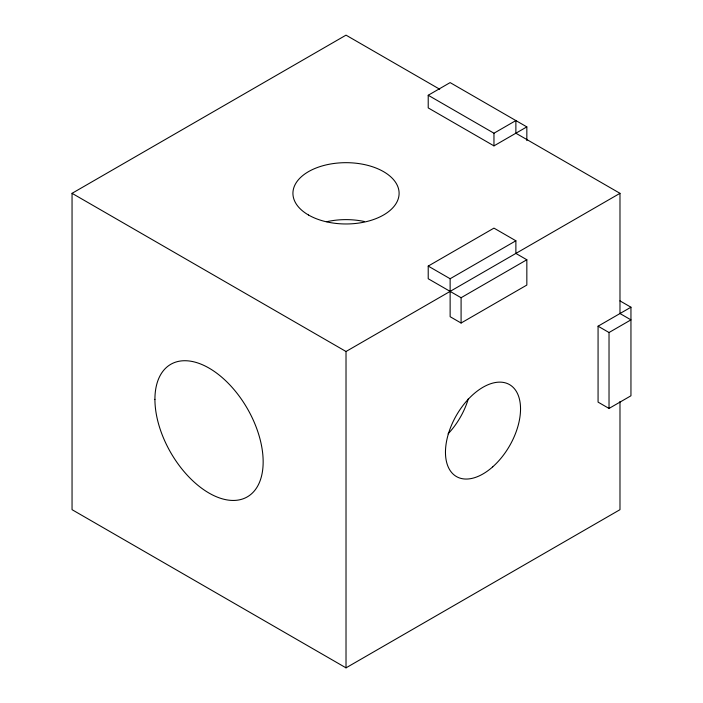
<?xml version="1.0" encoding="UTF-8"?>
<svg xmlns="http://www.w3.org/2000/svg" width="703" height="703" viewBox="0 0 703 703"><rect width="100%" height="100%" fill="white"/><g stroke="black" fill="none" stroke-linecap="round" stroke-linejoin="round"><path stroke-width="1.05" d="M619.984 401.483L619.984 509.675L346.017 667.85L72.049 509.675L72.049 193.325L346.017 35.15L439.718 89.246M526.837 126.892L493.963 145.873L428.215 107.91L428.215 95.257L450.131 82.603L526.837 126.892L526.837 140.6M428.215 95.257L493.963 133.219L515.879 120.564L515.879 133.219L619.984 193.325L619.984 313.538L630.951 319.865L609.026 332.519L598.068 326.192L598.068 402.116L609.026 408.443L630.951 395.789L630.951 307.211L619.984 300.884M526.837 259.759L461.089 297.721L428.215 278.74L428.215 266.086L493.963 228.124L515.879 240.778L515.879 253.431L526.837 259.759L526.837 285.066L461.089 323.029L450.131 316.702L450.131 278.74L515.879 240.778M72.049 193.325L346.017 351.5L619.984 193.325M598.068 326.192L630.951 307.211M428.215 266.086L450.131 278.74M609.026 332.519L609.026 408.443M493.963 133.219L493.963 145.873M461.089 297.721L461.089 323.029M346.017 351.5L346.017 667.85M326.79 221.7A53.077 30.642 0 0 1 364.163 221.471M468.365 398.68A53.077 30.642 -60 0 1 448.057 433.865M308.485 214.995A53.077 30.642 0 0 0 397.292 201.251A53.077 30.642 0 0 0 332.282 163.72A53.077 30.642 0 0 0 308.485 214.995M154.924 399.348A76.53 44.184 60 0 0 236.094 500.325A76.53 44.184 60 0 0 236.094 392.089A76.53 44.184 60 0 0 154.924 399.348M492.715 466.845A53.077 30.642 -60 0 0 509.543 384.62A53.077 30.642 -60 0 0 446.748 440.298A53.077 30.642 -60 0 0 492.715 466.845"/></g></svg>
